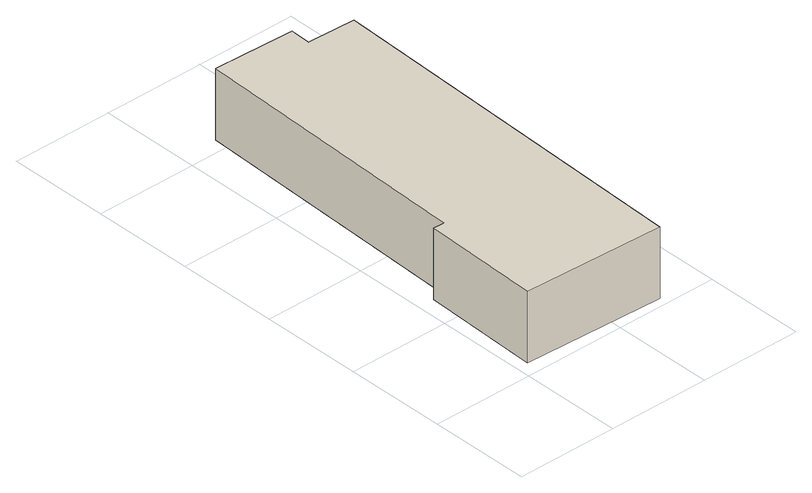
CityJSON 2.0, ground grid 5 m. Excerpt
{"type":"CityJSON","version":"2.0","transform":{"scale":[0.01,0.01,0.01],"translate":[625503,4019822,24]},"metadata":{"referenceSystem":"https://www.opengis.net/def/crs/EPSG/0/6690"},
"CityObjects":{
"building1":{"type":"Building","attributes":{"class":"3001","usage":"422","measuredHeight":4,"BuildingDetailAttribute.orgUsage":"12","BuildingDetailAttribute.surveyYear":2017,"BuildingIDAttribute.prefecture":"17","BuildingIDAttribute.city":"17206"},"geometry":[{"type":"Solid","lod":"1","boundaries":[[[[0,1,2,3,4,5,6,7]],[[6,8,9,7]],[[5,10,8,6]],[[4,11,10,5]],[[3,12,11,4]],[[2,13,12,3]],[[1,14,13,2]],[[0,15,14,1]],[[7,9,15,0]],[[8,10,11,12,13,14,15,9]]]]}]}
},
"vertices":[
[594,2053,65],[590,1951,65],[829,1942,65],[755,43,65],[58,70,65],[81,653,65],[136,651,65],[191,2069,65],[136,651,417],[191,2069,417],[81,653,417],[58,70,417],[755,43,417],[829,1942,417],[590,1951,417],[594,2053,417]
]}
